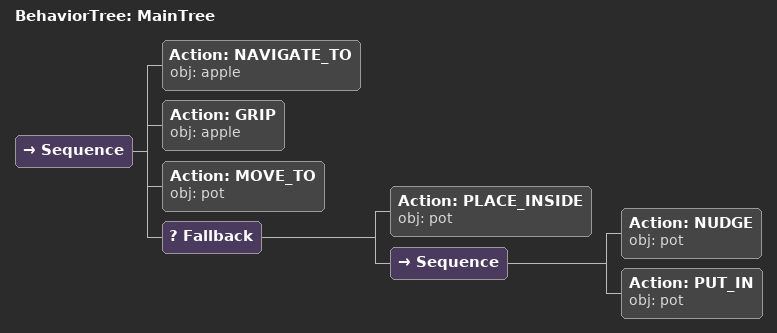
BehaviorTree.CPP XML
<root main_tree_to_execute="MainTree">
  <BehaviorTree ID="MainTree">
    <Sequence>
      <!-- Navigate to apple -->
      <Action ID="NAVIGATE_TO" obj="apple" />
      <!-- Grip apple -->
      <Action ID="GRIP" obj="apple" />
      <!-- Move to pot -->
      <Action ID="MOVE_TO" obj="pot" />
      <!-- Fallback: if PLACE_INSIDE pot fails, try PUSH to reposition -->
      <Fallback>
        <!-- Place inside pot -->
        <Action ID="PLACE_INSIDE" obj="pot" />
        <Sequence>
          <!-- Push pot forward toward front edge of table -->
          <Action ID="NUDGE" obj="pot" />
          <!-- Place inside pot -->
          <Action ID="PUT_IN" obj="pot" />
        </Sequence>
      </Fallback>
    </Sequence>
  </BehaviorTree>
</root>
